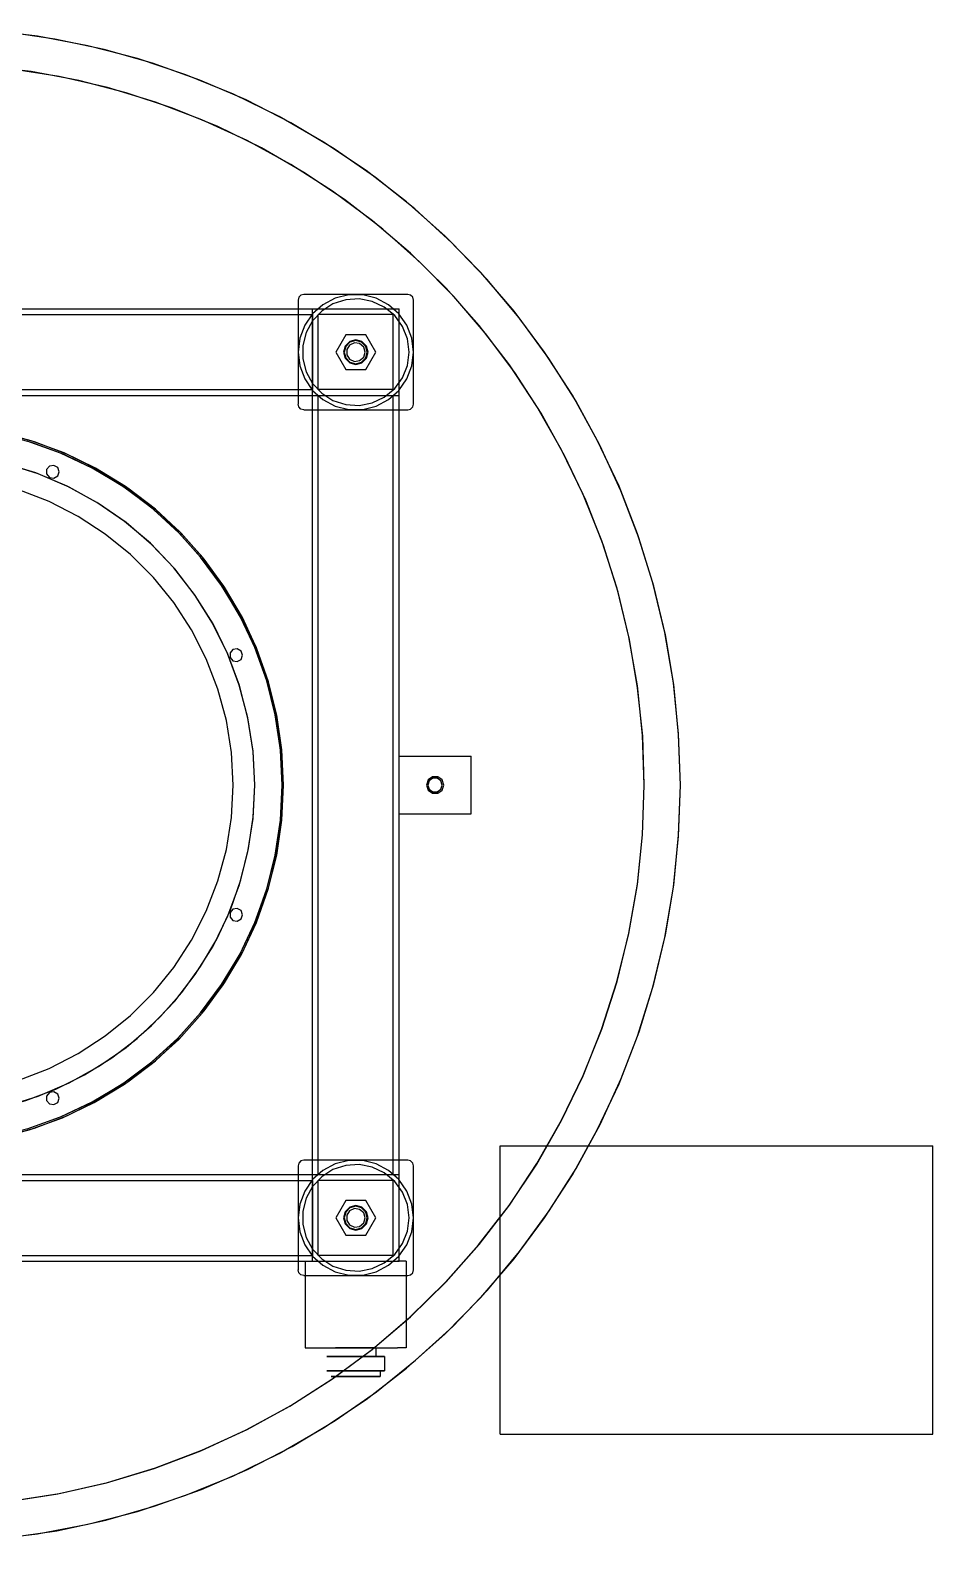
# Model space of a CAD drawing. Header units: millimetres. Extents: x -201 to 3037, y -406 to 3230.
# Drawn here: x 1234 to 1860, y 2077 to 3123 of the extents above; entities that cross this region are included whole.
import ezdxf

# ---------------------------------------------------------------- set-up
doc = ezdxf.new("R2010")
doc.units = ezdxf.units.MM
doc.layers.add('HIDDEN', color=8, linetype='Continuous')
doc.layers.add('VISIBLE', color=7, linetype='Continuous')

msp = doc.modelspace()

# ---------------------------------------------------------------- linework, layer by layer
at = {"layer": 'HIDDEN'}
for points in [[(1685, 2600), (1683.8, 2635.4), (1680.2, 2670.7), (1674.3, 2705.7), (1665.9, 2740.2), (1655.3, 2774), (1642.5, 2807), (1627.4, 2839.1), (1610.2, 2870.1), (1590.9, 2899.9), (1569.7, 2928.3), (1546.6, 2955.2), (1521.7, 2980.5), (1495.2, 3004.1), (1467.2, 3025.8), (1437.7, 3045.5), (1407, 3063.3), (1375.2, 3078.9), (1342.3, 3092.3), (1308.7, 3103.5), (1274.4, 3112.4), (1239.5, 3118.9), (1204.3, 3123.1)], [(1660, 2600), (1658.8, 2634.5), (1655.2, 2668.8), (1649.3, 2702.8), (1641.1, 2736.3), (1630.5, 2769.2), (1617.7, 2801.3), (1602.7, 2832.4), (1585.6, 2862.4), (1566.5, 2891.1), (1545.5, 2918.4), (1522.6, 2944.3), (1498, 2968.5), (1471.7, 2990.9), (1444, 3011.5), (1415, 3030.1), (1384.7, 3046.7), (1353.3, 3061.1), (1321.1, 3073.3), (1288, 3083.3), (1254.4, 3091), (1220.3, 3096.4)], [(1424, 2940), (1422, 2939.5), (1420.5, 2938), (1420, 2936)], [(1424, 2940), (1422, 2939.5), (1420.5, 2938), (1420, 2936)], [(1496, 2940), (1424, 2940)], [(1496, 2940), (1424, 2940)], [(1500, 2936), (1499.5, 2938), (1498, 2939.5), (1496, 2940)], [(1500, 2936), (1499.5, 2938), (1498, 2939.5), (1496, 2940)], [(830, 2930), (1490, 2930)], [(830, 2930), (1490, 2930)], [(890, 2930), (1430, 2930)], [(890, 2930), (1430, 2930)], [(890, 2930), (1430, 2930)], [(890, 2930), (1430, 2930)], [(1500, 2900), (1498.8, 2909.6), (1495.4, 2918.6), (1489.9, 2926.5), (1482.7, 2932.9), (1474.2, 2937.4), (1464.8, 2939.7), (1455.2, 2939.7), (1445.8, 2937.4), (1437.3, 2932.9), (1430.1, 2926.5), (1424.6, 2918.6), (1421.2, 2909.6), (1420, 2900), (1421.2, 2890.4), (1424.6, 2881.4), (1430.1, 2873.5), (1437.3, 2867.1), (1445.8, 2862.6), (1455.2, 2860.3), (1464.8, 2860.3), (1474.2, 2862.6), (1482.7, 2867.1), (1489.9, 2873.5), (1495.4, 2881.4), (1498.8, 2890.4), (1500, 2900)], [(1500, 2900), (1498.8, 2909.6), (1495.4, 2918.6), (1489.9, 2926.5), (1482.7, 2932.9), (1474.2, 2937.4), (1464.8, 2939.7), (1455.2, 2939.7), (1445.8, 2937.4), (1437.3, 2932.9), (1430.1, 2926.5), (1424.6, 2918.6), (1421.2, 2909.6), (1420, 2900), (1421.2, 2890.4), (1424.6, 2881.4), (1430.1, 2873.5), (1437.3, 2867.1), (1445.8, 2862.6), (1455.2, 2860.3), (1464.8, 2860.3), (1474.2, 2862.6), (1482.7, 2867.1), (1489.9, 2873.5), (1495.4, 2881.4), (1498.8, 2890.4), (1500, 2900)], [(1420, 2936), (1420, 2864)], [(1420, 2936), (1420, 2864)], [(1497, 2900), (1495.8, 2909.2), (1492.4, 2917.8), (1487, 2925.3), (1479.8, 2931.2), (1471.4, 2935.2), (1462.3, 2936.9), (1453.1, 2936.3), (1444.2, 2933.5), (1436.4, 2928.5), (1430.1, 2921.7), (1425.6, 2913.6), (1423.3, 2904.6), (1423.3, 2895.4), (1425.6, 2886.4), (1430.1, 2878.3), (1436.4, 2871.5), (1444.2, 2866.5), (1453.1, 2863.7), (1462.3, 2863.1), (1471.4, 2864.8), (1479.8, 2868.8), (1487, 2874.7), (1492.4, 2882.2), (1495.8, 2890.8), (1497, 2900)], [(1497, 2900), (1495.8, 2909.2), (1492.4, 2917.8), (1487, 2925.3), (1479.8, 2931.2), (1471.4, 2935.2), (1462.3, 2936.9), (1453.1, 2936.3), (1444.2, 2933.5), (1436.4, 2928.5), (1430.1, 2921.7), (1425.6, 2913.6), (1423.3, 2904.6), (1423.3, 2895.4), (1425.6, 2886.4), (1430.1, 2878.3), (1436.4, 2871.5), (1444.2, 2866.5), (1453.1, 2863.7), (1462.3, 2863.1), (1471.4, 2864.8), (1479.8, 2868.8), (1487, 2874.7), (1492.4, 2882.2), (1495.8, 2890.8), (1497, 2900)], [(1430, 2870), (1430, 2930)], [(1430, 2870), (1430, 2930)], [(1430, 2930), (1490, 2930)], [(1430, 2930), (1490, 2930)], [(1430, 2870), (1430, 2930)], [(1430, 2870), (1430, 2930)], [(1430, 2870), (1430, 2930)], [(1430, 2870), (1430, 2930)], [(1490, 2870), (1490, 2930)], [(1490, 2870), (1490, 2930)], [(1490, 2270), (1490, 2930)], [(1490, 2270), (1490, 2930)], [(1500, 2864), (1500, 2936)], [(1500, 2864), (1500, 2936)], [(890, 2926), (1430, 2926)], [(890, 2926), (1430, 2926)], [(890, 2926), (1430, 2926)], [(890, 2926), (1430, 2926)], [(1430, 2926), (1430, 2874)], [(1430, 2926), (1430, 2874)], [(1430, 2926), (1430, 2874)], [(1430, 2926), (1430, 2874)], [(1486, 2926), (1434, 2926)], [(1434, 2874), (1434, 2926)], [(1486, 2926), (1434, 2926)], [(1434, 2874), (1434, 2926)], [(1486, 2874), (1486, 2926)], [(1486, 2874), (1486, 2926)], [(1453.1, 2912), (1446.1, 2900)], [(1453.1, 2912), (1446.1, 2900)], [(1466.9, 2912), (1453.1, 2912)], [(1466.9, 2912), (1453.1, 2912)], [(1473.9, 2900), (1466.9, 2912)], [(1473.9, 2900), (1466.9, 2912)], [(1446.1, 2900), (1453.1, 2888)], [(1446.1, 2900), (1453.1, 2888)], [(1468.5, 2900), (1467.4, 2904.2), (1464.2, 2907.4), (1460, 2908.5), (1455.8, 2907.4), (1452.6, 2904.2), (1451.5, 2900), (1452.6, 2895.8), (1455.8, 2892.6), (1460, 2891.5), (1464.2, 2892.6), (1467.4, 2895.8), (1468.5, 2900)], [(1468.5, 2900), (1467.4, 2904.2), (1464.2, 2907.4), (1460, 2908.5), (1455.8, 2907.4), (1452.6, 2904.2), (1451.5, 2900), (1452.6, 2895.8), (1455.8, 2892.6), (1460, 2891.5), (1464.2, 2892.6), (1467.4, 2895.8), (1468.5, 2900)], [(1468, 2900), (1466.9, 2904), (1464, 2906.9), (1460, 2908), (1456, 2906.9), (1453.1, 2904), (1452, 2900), (1453.1, 2896), (1456, 2893.1), (1460, 2892), (1464, 2893.1), (1466.9, 2896), (1468, 2900)], [(1468, 2900), (1466.9, 2904), (1464, 2906.9), (1460, 2908), (1456, 2906.9), (1453.1, 2904), (1452, 2900), (1453.1, 2896), (1456, 2893.1), (1460, 2892), (1464, 2893.1), (1466.9, 2896), (1468, 2900)], [(1468, 2900), (1466.9, 2904), (1464, 2906.9), (1460, 2908), (1456, 2906.9), (1453.1, 2904), (1452, 2900), (1453.1, 2896), (1456, 2893.1), (1460, 2892), (1464, 2893.1), (1466.9, 2896), (1468, 2900)], [(1468, 2900), (1466.9, 2904), (1464, 2906.9), (1460, 2908), (1456, 2906.9), (1453.1, 2904), (1452, 2900), (1453.1, 2896), (1456, 2893.1), (1460, 2892), (1464, 2893.1), (1466.9, 2896), (1468, 2900)], [(1466.5, 2900), (1465.5, 2903.5), (1462.7, 2905.9), (1459.1, 2906.4), (1455.7, 2904.9), (1453.8, 2901.8), (1453.8, 2898.2), (1455.7, 2895.1), (1459.1, 2893.6), (1462.7, 2894.1), (1465.5, 2896.5), (1466.5, 2900)], [(1466.5, 2900), (1465.5, 2903.5), (1462.7, 2905.9), (1459.1, 2906.4), (1455.7, 2904.9), (1453.8, 2901.8), (1453.8, 2898.2), (1455.7, 2895.1), (1459.1, 2893.6), (1462.7, 2894.1), (1465.5, 2896.5), (1466.5, 2900)], [(1466.9, 2888), (1473.9, 2900)], [(1466.9, 2888), (1473.9, 2900)], [(1453.1, 2888), (1466.9, 2888)], [(1453.1, 2888), (1466.9, 2888)], [(890, 2874), (1430, 2874)], [(890, 2874), (1430, 2874)], [(890, 2874), (1430, 2874)], [(890, 2874), (1430, 2874)], [(890, 2870), (1430, 2870)], [(890, 2870), (1430, 2870)], [(890, 2870), (1430, 2870)], [(890, 2870), (1430, 2870)], [(1430, 2870), (1490, 2870)], [(1430, 2870), (1490, 2870)], [(1430, 2330), (1430, 2870)], [(1430, 2330), (1430, 2870)], [(1430, 2870), (1490, 2870)], [(1430, 2870), (1490, 2870)], [(1430, 2330), (1430, 2870)], [(1430, 2330), (1430, 2870)], [(1430, 2870), (1490, 2870)], [(1430, 2870), (1490, 2870)], [(1486, 2874), (1434, 2874)], [(1486, 2874), (1434, 2874)], [(1434, 2870), (1486, 2870)], [(1434, 2870), (1486, 2870)], [(1434, 2330), (1434, 2870)], [(1434, 2330), (1434, 2870)], [(1434, 2870), (1486, 2870)], [(1434, 2870), (1486, 2870)], [(1434, 2330), (1434, 2870)], [(1434, 2330), (1434, 2870)], [(1486, 2330), (1486, 2870)], [(1486, 2330), (1486, 2870)], [(1486, 2330), (1486, 2870)], [(1486, 2330), (1486, 2870)], [(1490, 2330), (1490, 2870)], [(1490, 2330), (1490, 2870)], [(1490, 2330), (1490, 2870)], [(1490, 2330), (1490, 2870)], [(1424, 2860), (1422, 2860.5), (1420.5, 2862), (1420, 2864)], [(1424, 2860), (1422, 2860.5), (1420.5, 2862), (1420, 2864)], [(1424, 2860), (1496, 2860)], [(1424, 2860), (1496, 2860)], [(1496, 2860), (1498, 2860.5), (1499.5, 2862), (1500, 2864)], [(1496, 2860), (1498, 2860.5), (1499.5, 2862), (1500, 2864)], [(1410, 2600), (1408.8, 2624.1), (1405.3, 2648), (1399.6, 2671.5), (1391.5, 2694.3), (1381.4, 2716.2), (1369.1, 2737), (1354.9, 2756.5), (1338.9, 2774.6), (1321.2, 2791.1), (1302, 2805.7), (1281.5, 2818.5), (1259.8, 2829.2), (1237.3, 2837.8), (1213.9, 2844.1)], [(1410, 2600), (1408.8, 2624.1), (1405.3, 2648), (1399.6, 2671.5), (1391.5, 2694.3), (1381.4, 2716.2), (1369.1, 2737), (1354.9, 2756.5), (1338.9, 2774.6), (1321.2, 2791.1), (1302, 2805.7), (1281.5, 2818.5), (1259.8, 2829.2), (1237.3, 2837.8), (1213.9, 2844.1)], [(1410, 2600), (1408.8, 2624.1), (1405.3, 2648), (1399.6, 2671.5), (1391.5, 2694.3), (1381.4, 2716.2), (1369.1, 2737), (1354.9, 2756.5), (1338.9, 2774.6), (1321.2, 2791.1), (1302, 2805.7), (1281.5, 2818.5), (1259.8, 2829.2), (1237.3, 2837.8), (1213.9, 2844.1)], [(1409, 2600), (1407.8, 2624.4), (1404.2, 2648.6), (1398.3, 2672.3), (1390, 2695.3), (1379.6, 2717.4), (1367, 2738.3), (1352.5, 2758), (1336.1, 2776.1), (1318, 2792.5), (1298.3, 2807), (1277.4, 2819.6), (1255.3, 2830), (1232.3, 2838.3)], [(1390, 2600), (1388.8, 2623.3), (1385.3, 2646.3), (1379.5, 2668.9), (1371.4, 2690.7), (1361.1, 2711.6), (1348.8, 2731.4), (1334.5, 2749.8), (1318.5, 2766.7), (1300.8, 2781.9), (1281.7, 2795.2), (1261.3, 2806.5), (1239.9, 2815.7), (1217.7, 2822.7)], [(1254.4, 2817.1), (1253.4, 2820), (1250.7, 2821.5), (1247.7, 2821), (1245.7, 2818.7), (1245.7, 2815.6), (1247.7, 2813.2), (1250.7, 2812.7), (1253.4, 2814.2), (1254.4, 2817.1)], [(1254.4, 2817.1), (1253.4, 2820), (1250.7, 2821.5), (1247.7, 2821), (1245.7, 2818.7), (1245.7, 2815.6), (1247.7, 2813.2), (1250.7, 2812.7), (1253.4, 2814.2), (1254.4, 2817.1)], [(1375, 2600), (1373.8, 2622.5), (1370.3, 2644.7), (1364.5, 2666.4), (1356.4, 2687.4), (1346.2, 2707.5), (1333.9, 2726.4), (1319.8, 2743.9), (1303.9, 2759.8), (1286.4, 2773.9), (1267.5, 2786.2), (1247.4, 2796.4), (1226.4, 2804.5)], [(1375, 2600), (1373.8, 2622.5), (1370.3, 2644.7), (1364.5, 2666.4), (1356.4, 2687.4), (1346.2, 2707.5), (1333.9, 2726.4), (1319.8, 2743.9), (1303.9, 2759.8), (1286.4, 2773.9), (1267.5, 2786.2), (1247.4, 2796.4), (1226.4, 2804.5)], [(1381.6, 2689.9), (1380.6, 2692.8), (1377.9, 2694.4), (1374.9, 2693.8), (1372.9, 2691.5), (1372.9, 2688.4), (1374.9, 2686), (1377.9, 2685.5), (1380.6, 2687), (1381.6, 2689.9)], [(1381.6, 2689.9), (1380.6, 2692.8), (1377.9, 2694.4), (1374.9, 2693.8), (1372.9, 2691.5), (1372.9, 2688.4), (1374.9, 2686), (1377.9, 2685.5), (1380.6, 2687), (1381.6, 2689.9)], [(1490, 2580), (1490, 2620)], [(1490, 2580), (1490, 2620)], [(1490, 2620), (1540, 2620)], [(1490, 2620), (1540, 2620)], [(1540, 2580), (1540, 2620)], [(1540, 2580), (1540, 2620)], [(1521, 2600), (1519.9, 2603.5), (1516.9, 2605.7), (1513.1, 2605.7), (1510.1, 2603.5), (1509, 2600), (1510.1, 2596.5), (1513.1, 2594.3), (1516.9, 2594.3), (1519.9, 2596.5), (1521, 2600)], [(1521, 2600), (1519.9, 2603.5), (1516.9, 2605.7), (1513.1, 2605.7), (1510.1, 2603.5), (1509, 2600), (1510.1, 2596.5), (1513.1, 2594.3), (1516.9, 2594.3), (1519.9, 2596.5), (1521, 2600)], [(1204.3, 2076.9), (1239.5, 2081.1), (1274.4, 2087.6), (1308.7, 2096.5), (1342.3, 2107.7), (1375.2, 2121.1), (1407, 2136.7), (1437.7, 2154.5), (1467.2, 2174.2), (1495.2, 2195.9), (1521.7, 2219.5), (1546.6, 2244.8), (1569.7, 2271.7), (1590.9, 2300.1), (1610.2, 2329.9), (1627.4, 2360.9), (1642.5, 2393), (1655.3, 2426), (1665.9, 2459.8), (1674.3, 2494.3), (1680.2, 2529.3), (1683.8, 2564.6), (1685, 2600)], [(1213.9, 2355.9), (1237.3, 2362.2), (1259.8, 2370.8), (1281.5, 2381.5), (1302, 2394.3), (1321.2, 2408.9), (1338.9, 2425.4), (1354.9, 2443.5), (1369.1, 2463), (1381.4, 2483.8), (1391.5, 2505.7), (1399.6, 2528.5), (1405.3, 2552), (1408.8, 2575.9), (1410, 2600)], [(1213.9, 2355.9), (1237.3, 2362.2), (1259.8, 2370.8), (1281.5, 2381.5), (1302, 2394.3), (1321.2, 2408.9), (1338.9, 2425.4), (1354.9, 2443.5), (1369.1, 2463), (1381.4, 2483.8), (1391.5, 2505.7), (1399.6, 2528.5), (1405.3, 2552), (1408.8, 2575.9), (1410, 2600)], [(1213.9, 2355.9), (1237.3, 2362.2), (1259.8, 2370.8), (1281.5, 2381.5), (1302, 2394.3), (1321.2, 2408.9), (1338.9, 2425.4), (1354.9, 2443.5), (1369.1, 2463), (1381.4, 2483.8), (1391.5, 2505.7), (1399.6, 2528.5), (1405.3, 2552), (1408.8, 2575.9), (1410, 2600)], [(1217.7, 2377.3), (1239.9, 2384.3), (1261.3, 2393.5), (1281.7, 2404.8), (1300.8, 2418.1), (1318.5, 2433.3), (1334.5, 2450.2), (1348.8, 2468.6), (1361.1, 2488.4), (1371.4, 2509.3), (1379.5, 2531.1), (1385.3, 2553.7), (1388.8, 2576.7), (1390, 2600)], [(1220.3, 2103.6), (1254.4, 2109), (1288, 2116.7), (1321.1, 2126.7), (1353.3, 2138.9), (1384.7, 2153.3), (1415, 2169.9), (1444, 2188.5), (1471.7, 2209.1), (1498, 2231.5), (1522.6, 2255.7), (1545.5, 2281.6), (1566.5, 2308.9), (1585.6, 2337.6), (1602.7, 2367.6), (1617.7, 2398.7), (1630.5, 2430.8), (1641.1, 2463.7), (1649.3, 2497.2), (1655.2, 2531.2), (1658.8, 2565.5), (1660, 2600)], [(1226.4, 2395.5), (1247.4, 2403.6), (1267.5, 2413.8), (1286.4, 2426.1), (1303.9, 2440.2), (1319.8, 2456.1), (1333.9, 2473.6), (1346.2, 2492.5), (1356.4, 2512.6), (1364.5, 2533.6), (1370.3, 2555.3), (1373.8, 2577.5), (1375, 2600)], [(1226.4, 2395.5), (1247.4, 2403.6), (1267.5, 2413.8), (1286.4, 2426.1), (1303.9, 2440.2), (1319.8, 2456.1), (1333.9, 2473.6), (1346.2, 2492.5), (1356.4, 2512.6), (1364.5, 2533.6), (1370.3, 2555.3), (1373.8, 2577.5), (1375, 2600)], [(1232.3, 2361.7), (1255.3, 2370), (1277.4, 2380.4), (1298.3, 2393), (1318, 2407.5), (1336.1, 2423.9), (1352.5, 2442), (1367, 2461.7), (1379.6, 2482.6), (1390, 2504.7), (1398.3, 2527.7), (1404.2, 2551.4), (1407.8, 2575.6), (1409, 2600)], [(1520, 2600), (1519, 2602.9), (1516.5, 2604.8), (1513.5, 2604.8), (1511, 2602.9), (1510, 2600), (1511, 2597.1), (1513.5, 2595.2), (1516.5, 2595.2), (1519, 2597.1), (1520, 2600)], [(1520, 2600), (1519, 2602.9), (1516.5, 2604.8), (1513.5, 2604.8), (1511, 2602.9), (1510, 2600), (1511, 2597.1), (1513.5, 2595.2), (1516.5, 2595.2), (1519, 2597.1), (1520, 2600)], [(1490, 2580), (1540, 2580)], [(1490, 2580), (1540, 2580)], [(1381.6, 2510.1), (1380.6, 2513), (1377.9, 2514.5), (1374.9, 2514), (1372.9, 2511.6), (1372.9, 2508.5), (1374.9, 2506.2), (1377.9, 2505.6), (1380.6, 2507.2), (1381.6, 2510.1)], [(1381.6, 2510.1), (1380.6, 2513), (1377.9, 2514.5), (1374.9, 2514), (1372.9, 2511.6), (1372.9, 2508.5), (1374.9, 2506.2), (1377.9, 2505.6), (1380.6, 2507.2), (1381.6, 2510.1)], [(1254.4, 2382.9), (1253.4, 2385.8), (1250.7, 2387.3), (1247.7, 2386.8), (1245.7, 2384.4), (1245.7, 2381.3), (1247.7, 2379), (1250.7, 2378.5), (1253.4, 2380), (1254.4, 2382.9)], [(1254.4, 2382.9), (1253.4, 2385.8), (1250.7, 2387.3), (1247.7, 2386.8), (1245.7, 2384.4), (1245.7, 2381.3), (1247.7, 2379), (1250.7, 2378.5), (1253.4, 2380), (1254.4, 2382.9)], [(1560, 2260), (1560, 2350)], [(1560, 2150), (1560, 2350)], [(1560, 2350), (1860, 2350)], [(1560, 2350), (1621.7, 2350)], [(1860, 2150), (1860, 2350)], [(1424, 2340), (1422, 2339.5), (1420.5, 2338), (1420, 2336)], [(1424, 2340), (1422, 2339.5), (1420.5, 2338), (1420, 2336)], [(1500, 2300), (1498.8, 2309.6), (1495.4, 2318.6), (1489.9, 2326.5), (1482.7, 2332.9), (1474.2, 2337.4), (1464.8, 2339.7), (1455.2, 2339.7), (1445.8, 2337.4), (1437.3, 2332.9), (1430.1, 2326.5), (1424.6, 2318.6), (1421.2, 2309.6), (1420, 2300), (1421.2, 2290.4), (1424.6, 2281.4), (1430.1, 2273.5), (1437.3, 2267.1), (1445.8, 2262.6), (1455.2, 2260.3), (1464.8, 2260.3), (1474.2, 2262.6), (1482.7, 2267.1), (1489.9, 2273.5), (1495.4, 2281.4), (1498.8, 2290.4), (1500, 2300)], [(1500, 2300), (1498.8, 2309.6), (1495.4, 2318.6), (1489.9, 2326.5), (1482.7, 2332.9), (1474.2, 2337.4), (1464.8, 2339.7), (1455.2, 2339.7), (1445.8, 2337.4), (1437.3, 2332.9), (1430.1, 2326.5), (1424.6, 2318.6), (1421.2, 2309.6), (1420, 2300), (1421.2, 2290.4), (1424.6, 2281.4), (1430.1, 2273.5), (1437.3, 2267.1), (1445.8, 2262.6), (1455.2, 2260.3), (1464.8, 2260.3), (1474.2, 2262.6), (1482.7, 2267.1), (1489.9, 2273.5), (1495.4, 2281.4), (1498.8, 2290.4), (1500, 2300)], [(1420, 2336), (1420, 2264)], [(1420, 2336), (1420, 2264)], [(1497, 2300), (1495.8, 2309.2), (1492.4, 2317.8), (1487, 2325.3), (1479.8, 2331.2), (1471.4, 2335.2), (1462.3, 2336.9), (1453.1, 2336.3), (1444.2, 2333.5), (1436.4, 2328.5), (1430.1, 2321.7), (1425.6, 2313.6), (1423.3, 2304.6), (1423.3, 2295.4), (1425.6, 2286.4), (1430.1, 2278.3), (1436.4, 2271.5), (1444.2, 2266.5), (1453.1, 2263.7), (1462.3, 2263.1), (1471.4, 2264.8), (1479.8, 2268.8), (1487, 2274.7), (1492.4, 2282.2), (1495.8, 2290.8), (1497, 2300)], [(1497, 2300), (1495.8, 2309.2), (1492.4, 2317.8), (1487, 2325.3), (1479.8, 2331.2), (1471.4, 2335.2), (1462.3, 2336.9), (1453.1, 2336.3), (1444.2, 2333.5), (1436.4, 2328.5), (1430.1, 2321.7), (1425.6, 2313.6), (1423.3, 2304.6), (1423.3, 2295.4), (1425.6, 2286.4), (1430.1, 2278.3), (1436.4, 2271.5), (1444.2, 2266.5), (1453.1, 2263.7), (1462.3, 2263.1), (1471.4, 2264.8), (1479.8, 2268.8), (1487, 2274.7), (1492.4, 2282.2), (1495.8, 2290.8), (1497, 2300)], [(1496, 2340), (1424, 2340)], [(1496, 2340), (1424, 2340)], [(1500, 2336), (1499.5, 2338), (1498, 2339.5), (1496, 2340)], [(1500, 2336), (1499.5, 2338), (1498, 2339.5), (1496, 2340)], [(1500, 2264), (1500, 2336)], [(1500, 2264), (1500, 2336)], [(890, 2330), (1430, 2330)], [(890, 2330), (1430, 2330)], [(890, 2330), (1430, 2330)], [(890, 2330), (1430, 2330)], [(890, 2326), (1430, 2326)], [(890, 2326), (1430, 2326)], [(890, 2326), (1430, 2326)], [(890, 2326), (1430, 2326)], [(1430, 2270), (1430, 2330)], [(1430, 2270), (1430, 2330)], [(1430, 2330), (1490, 2330)], [(1430, 2330), (1490, 2330)], [(1430, 2270), (1430, 2330)], [(1430, 2270), (1430, 2330)], [(1430, 2330), (1490, 2330)], [(1430, 2330), (1490, 2330)], [(1430, 2270), (1430, 2330)], [(1430, 2270), (1430, 2330)], [(1430, 2330), (1490, 2330)], [(1430, 2330), (1490, 2330)], [(1430, 2326), (1430, 2274)], [(1430, 2326), (1430, 2274)], [(1430, 2326), (1430, 2274)], [(1430, 2326), (1430, 2274)], [(1434, 2330), (1486, 2330)], [(1434, 2330), (1486, 2330)], [(1434, 2330), (1486, 2330)], [(1434, 2330), (1486, 2330)], [(1486, 2326), (1434, 2326)], [(1434, 2274), (1434, 2326)], [(1486, 2326), (1434, 2326)], [(1434, 2274), (1434, 2326)], [(1486, 2274), (1486, 2326)], [(1486, 2274), (1486, 2326)], [(1490, 2270), (1490, 2330)], [(1490, 2270), (1490, 2330)], [(1453.1, 2312), (1446.1, 2300)], [(1453.1, 2312), (1446.1, 2300)], [(1468.5, 2300), (1467.4, 2304.2), (1464.2, 2307.4), (1460, 2308.5), (1455.8, 2307.4), (1452.6, 2304.2), (1451.5, 2300), (1452.6, 2295.8), (1455.8, 2292.6), (1460, 2291.5), (1464.2, 2292.6), (1467.4, 2295.8), (1468.5, 2300)], [(1468.5, 2300), (1467.4, 2304.2), (1464.2, 2307.4), (1460, 2308.5), (1455.8, 2307.4), (1452.6, 2304.2), (1451.5, 2300), (1452.6, 2295.8), (1455.8, 2292.6), (1460, 2291.5), (1464.2, 2292.6), (1467.4, 2295.8), (1468.5, 2300)], [(1468, 2300), (1466.9, 2304), (1464, 2306.9), (1460, 2308), (1456, 2306.9), (1453.1, 2304), (1452, 2300), (1453.1, 2296), (1456, 2293.1), (1460, 2292), (1464, 2293.1), (1466.9, 2296), (1468, 2300)], [(1468, 2300), (1466.9, 2304), (1464, 2306.9), (1460, 2308), (1456, 2306.9), (1453.1, 2304), (1452, 2300), (1453.1, 2296), (1456, 2293.1), (1460, 2292), (1464, 2293.1), (1466.9, 2296), (1468, 2300)], [(1468, 2300), (1466.9, 2304), (1464, 2306.9), (1460, 2308), (1456, 2306.9), (1453.1, 2304), (1452, 2300), (1453.1, 2296), (1456, 2293.1), (1460, 2292), (1464, 2293.1), (1466.9, 2296), (1468, 2300)], [(1468, 2300), (1466.9, 2304), (1464, 2306.9), (1460, 2308), (1456, 2306.9), (1453.1, 2304), (1452, 2300), (1453.1, 2296), (1456, 2293.1), (1460, 2292), (1464, 2293.1), (1466.9, 2296), (1468, 2300)], [(1466.9, 2312), (1453.1, 2312)], [(1466.9, 2312), (1453.1, 2312)], [(1466.5, 2300), (1465.5, 2303.5), (1462.7, 2305.9), (1459.1, 2306.4), (1455.7, 2304.9), (1453.8, 2301.8), (1453.8, 2298.2), (1455.7, 2295.1), (1459.1, 2293.6), (1462.7, 2294.1), (1465.5, 2296.5), (1466.5, 2300)], [(1466.5, 2300), (1465.5, 2303.5), (1462.7, 2305.9), (1459.1, 2306.4), (1455.7, 2304.9), (1453.8, 2301.8), (1453.8, 2298.2), (1455.7, 2295.1), (1459.1, 2293.6), (1462.7, 2294.1), (1465.5, 2296.5), (1466.5, 2300)], [(1473.9, 2300), (1466.9, 2312)], [(1473.9, 2300), (1466.9, 2312)], [(1446.1, 2300), (1453.1, 2288)], [(1446.1, 2300), (1453.1, 2288)], [(1466.9, 2288), (1473.9, 2300)], [(1466.9, 2288), (1473.9, 2300)], [(1453.1, 2288), (1466.9, 2288)], [(1453.1, 2288), (1466.9, 2288)], [(890, 2274), (1430, 2274)], [(890, 2274), (1430, 2274)], [(890, 2274), (1430, 2274)], [(890, 2274), (1430, 2274)], [(1486, 2274), (1434, 2274)], [(1486, 2274), (1434, 2274)], [(830, 2270), (1490, 2270)], [(830, 2270), (1490, 2270)], [(890, 2270), (1430, 2270)], [(890, 2270), (1430, 2270)], [(890, 2270), (1430, 2270)], [(890, 2270), (1430, 2270)], [(1424, 2260), (1422, 2260.5), (1420.5, 2262), (1420, 2264)], [(1424, 2260), (1422, 2260.5), (1420.5, 2262), (1420, 2264)], [(1424, 2260), (1496, 2260)], [(1424, 2260), (1496, 2260)], [(1425, 2270), (1425, 2210)], [(1425, 2270), (1425, 2210)], [(1425, 2270), (1425, 2270), (1425.2, 2270), (1425.3, 2270), (1425.6, 2270), (1425.9, 2270), (1426.3, 2270), (1426.8, 2270), (1427.3, 2270), (1427.8, 2270), (1428.4, 2270), (1429, 2270), (1429.7, 2270), (1430.3, 2270), (1431, 2270)], [(1425, 2270), (1425, 2270), (1425.2, 2270), (1425.3, 2270), (1425.6, 2270), (1425.9, 2270), (1426.3, 2270), (1426.8, 2270), (1427.3, 2270), (1427.8, 2270), (1428.4, 2270), (1429, 2270), (1429.7, 2270), (1430.3, 2270), (1431, 2270)], [(1430, 2270), (1490, 2270)], [(1430, 2270), (1490, 2270)], [(1431, 2270), (1489, 2270)], [(1431, 2270), (1489, 2270)], [(1495, 2270), (1495, 2270), (1494.8, 2270), (1494.7, 2270), (1494.4, 2270), (1494.1, 2270), (1493.7, 2270), (1493.2, 2270), (1492.7, 2270), (1492.2, 2270), (1491.6, 2270), (1491, 2270), (1490.3, 2270), (1489.7, 2270), (1489, 2270)], [(1495, 2270), (1495, 2270), (1494.8, 2270), (1494.7, 2270), (1494.4, 2270), (1494.1, 2270), (1493.7, 2270), (1493.2, 2270), (1492.7, 2270), (1492.2, 2270), (1491.6, 2270), (1491, 2270), (1490.3, 2270), (1489.7, 2270), (1489, 2270)], [(1495, 2270), (1495, 2210)], [(1495, 2270), (1495, 2210)], [(1496, 2260), (1498, 2260.5), (1499.5, 2262), (1500, 2264)], [(1496, 2260), (1498, 2260.5), (1499.5, 2262), (1500, 2264)], [(1425, 2210), (1425, 2210), (1425.2, 2210), (1425.3, 2210), (1425.6, 2210), (1425.9, 2210), (1426.3, 2210), (1426.8, 2210), (1427.3, 2210), (1427.8, 2210), (1428.4, 2210), (1429, 2210), (1429.7, 2210), (1430.3, 2210), (1431, 2210)], [(1425, 2210), (1425, 2210), (1425.2, 2210), (1425.3, 2210), (1425.6, 2210), (1425.9, 2210), (1426.3, 2210), (1426.8, 2210), (1427.3, 2210), (1427.8, 2210), (1428.4, 2210), (1429, 2210), (1429.7, 2210), (1430.3, 2210), (1431, 2210)], [(1431, 2210), (1489, 2210)], [(1431, 2210), (1489, 2210)], [(1474, 2210), (1473.6, 2210), (1472.6, 2210), (1470.9, 2210), (1468.7, 2210), (1466.1, 2210), (1463.1, 2210), (1460, 2210), (1456.9, 2210), (1453.9, 2210), (1451.3, 2210), (1449.1, 2210), (1447.4, 2210), (1446.4, 2210), (1446, 2210)], [(1446, 2210), (1446.4, 2210), (1447.4, 2210), (1449.1, 2210), (1451.3, 2210), (1453.9, 2210), (1456.9, 2210), (1460, 2210), (1463.1, 2210), (1466.1, 2210), (1468.7, 2210), (1470.9, 2210), (1472.6, 2210), (1473.6, 2210), (1474, 2210)], [(1474, 2210), (1474, 2204)], [(1495, 2210), (1495, 2210), (1494.8, 2210), (1494.7, 2210), (1494.4, 2210), (1494.1, 2210), (1493.7, 2210), (1493.2, 2210), (1492.7, 2210), (1492.2, 2210), (1491.6, 2210), (1491, 2210), (1490.3, 2210), (1489.7, 2210), (1489, 2210)], [(1495, 2210), (1495, 2210), (1494.8, 2210), (1494.7, 2210), (1494.4, 2210), (1494.1, 2210), (1493.7, 2210), (1493.2, 2210), (1492.7, 2210), (1492.2, 2210), (1491.6, 2210), (1491, 2210), (1490.3, 2210), (1489.7, 2210), (1489, 2210)], [(1480, 2204), (1479.5, 2204), (1478, 2204), (1475.6, 2204), (1472.5, 2204), (1468.7, 2204), (1464.5, 2204), (1460, 2204), (1455.5, 2204), (1451.3, 2204), (1447.5, 2204), (1444.4, 2204), (1442, 2204), (1440.5, 2204), (1440, 2204)], [(1440, 2204), (1440.5, 2204), (1442, 2204), (1444.4, 2204), (1447.5, 2204), (1451.3, 2204), (1455.5, 2204), (1460, 2204), (1464.5, 2204), (1468.7, 2204), (1472.5, 2204), (1475.6, 2204), (1478, 2204), (1479.5, 2204), (1480, 2204)], [(1474, 2204), (1473.6, 2204), (1472.6, 2204), (1470.9, 2204), (1468.7, 2204), (1466.1, 2204), (1463.1, 2204), (1460, 2204), (1456.9, 2204), (1453.9, 2204), (1451.3, 2204), (1449.1, 2204), (1447.4, 2204), (1446.4, 2204), (1446, 2204)], [(1446, 2204), (1446.4, 2204), (1447.4, 2204), (1449.1, 2204), (1451.3, 2204), (1453.9, 2204), (1456.9, 2204), (1460, 2204), (1463.1, 2204), (1466.1, 2204), (1468.7, 2204), (1470.9, 2204), (1472.6, 2204), (1473.6, 2204), (1474, 2204)], [(1480, 2204), (1480, 2194)], [(1480, 2194), (1479.5, 2194), (1478, 2194), (1475.6, 2194), (1472.5, 2194), (1468.7, 2194), (1464.5, 2194), (1460, 2194), (1455.5, 2194), (1451.3, 2194), (1447.5, 2194), (1444.4, 2194), (1442, 2194), (1440.5, 2194), (1440, 2194)], [(1440, 2194), (1440.5, 2194), (1442, 2194), (1444.4, 2194), (1447.5, 2194), (1451.3, 2194), (1455.5, 2194), (1460, 2194), (1464.5, 2194), (1468.7, 2194), (1472.5, 2194), (1475.6, 2194), (1478, 2194), (1479.5, 2194), (1480, 2194)], [(1477, 2194), (1476.6, 2194), (1475.3, 2194), (1473.3, 2194), (1470.6, 2194), (1467.4, 2194), (1463.8, 2194), (1460, 2194), (1456.2, 2194), (1452.6, 2194), (1449.4, 2194), (1446.7, 2194), (1444.7, 2194), (1443.4, 2194), (1443, 2194)], [(1443, 2194), (1443.4, 2194), (1444.7, 2194), (1446.7, 2194), (1449.4, 2194), (1452.6, 2194), (1456.2, 2194), (1460, 2194), (1463.8, 2194), (1467.4, 2194), (1470.6, 2194), (1473.3, 2194), (1475.3, 2194), (1476.6, 2194), (1477, 2194)], [(1477, 2190), (1476.6, 2190), (1475.3, 2190), (1473.3, 2190), (1470.6, 2190), (1467.4, 2190), (1463.8, 2190), (1460, 2190), (1456.2, 2190), (1452.6, 2190), (1449.4, 2190), (1446.7, 2190), (1444.7, 2190), (1443.4, 2190), (1443, 2190)], [(1443, 2190), (1443.4, 2190), (1444.7, 2190), (1446.7, 2190), (1449.4, 2190), (1452.6, 2190), (1456.2, 2190), (1460, 2190), (1463.8, 2190), (1467.4, 2190), (1470.6, 2190), (1473.3, 2190), (1475.3, 2190), (1476.6, 2190), (1477, 2190)], [(1477, 2194), (1477, 2190)], [(1560, 2150), (1860, 2150)]]:
    msp.add_lwpolyline(points, dxfattribs=at)
at = {"layer": 'VISIBLE'}
for points in [[(1685, 2600), (1683.8, 2634.9), (1680.4, 2669.6), (1674.6, 2704), (1666.6, 2737.9), (1656.3, 2771.3), (1643.8, 2803.9), (1629.2, 2835.5), (1612.5, 2866.2), (1593.8, 2895.7), (1573.2, 2923.8), (1550.8, 2950.6), (1526.7, 2975.7), (1500.9, 2999.3), (1473.6, 3021), (1445, 3040.9), (1415.1, 3058.9), (1384, 3074.8), (1352, 3088.6), (1319.1, 3100.3), (1285.5, 3109.8), (1251.4, 3117), (1216.9, 3121.9)], [(1660, 2600), (1658.9, 2633.8), (1655.4, 2667.4), (1649.7, 2700.8), (1641.8, 2733.6), (1631.7, 2765.9), (1619.4, 2797.4), (1605, 2828), (1588.6, 2857.6), (1570.2, 2885.9), (1549.9, 2913), (1527.9, 2938.6), (1504.1, 2962.7), (1478.8, 2985.2), (1452.1, 3005.8), (1424, 3024.6), (1394.7, 3041.5), (1364.3, 3056.4), (1333, 3069.1), (1300.9, 3079.7), (1268.1, 3088.2), (1234.9, 3094.4), (1201.3, 3098.3)], [(1410, 2600), (1408.8, 2624.3), (1405.3, 2648.4), (1399.4, 2672), (1391.3, 2695), (1380.9, 2717), (1368.5, 2737.9), (1354.1, 2757.6), (1337.9, 2775.7), (1319.9, 2792.2), (1300.5, 2806.8), (1279.7, 2819.5), (1257.8, 2830.1), (1235, 2838.5), (1211.4, 2844.7)], [(1409, 2600), (1407.8, 2624.2), (1404.3, 2648.1), (1398.5, 2671.6), (1390.4, 2694.4), (1380.1, 2716.3), (1367.8, 2737.2), (1353.5, 2756.7), (1337.4, 2774.7), (1319.6, 2791.1), (1300.3, 2805.7), (1279.6, 2818.4), (1257.9, 2829), (1235.2, 2837.4), (1211.8, 2843.6)], [(1390, 2600), (1388.8, 2623.4), (1385.2, 2646.6), (1379.3, 2669.2), (1371.1, 2691.2), (1360.8, 2712.2), (1348.3, 2732.1), (1333.9, 2750.5), (1317.7, 2767.5), (1299.8, 2782.6), (1280.5, 2795.9), (1259.9, 2807.2), (1238.3, 2816.3), (1215.9, 2823.1), (1192.9, 2827.6), (1169.6, 2829.8), (1146.1, 2829.6), (1122.8, 2827), (1099.9, 2822), (1077.7, 2814.8), (1056.2, 2805.3), (1035.9, 2793.6), (1016.8, 2780)], [(1210, 2356.1), (1233.6, 2362.1), (1256.4, 2370.4), (1278.4, 2380.9), (1299.2, 2393.5), (1318.7, 2408.1), (1336.7, 2424.5), (1352.9, 2442.6), (1367.4, 2462.2), (1379.8, 2483.1), (1390.2, 2505.1), (1398.4, 2528), (1404.3, 2551.6), (1407.8, 2575.7), (1409, 2600)], [(1210, 2375.5), (1231.4, 2381.4), (1252.2, 2389.3), (1272, 2399.1), (1290.9, 2410.9), (1308.5, 2424.4), (1324.7, 2439.5), (1339.4, 2456.1), (1352.5, 2474.1), (1363.7, 2493.2), (1373.1, 2513.4), (1380.4, 2534.3), (1385.7, 2555.9), (1388.9, 2577.8), (1390, 2600)], [(1210, 2355.1), (1233.7, 2361.1), (1256.7, 2369.4), (1278.7, 2380), (1299.6, 2392.6), (1319.2, 2407.3), (1337.3, 2423.7), (1353.6, 2441.9), (1368.2, 2461.6), (1380.7, 2482.5), (1391.1, 2504.7), (1399.3, 2527.7), (1405.2, 2551.4), (1408.8, 2575.6), (1410, 2600)], [(1218.2, 2078.2), (1252.7, 2083.2), (1286.7, 2090.5), (1320.2, 2100.1), (1353, 2111.8), (1385, 2125.7), (1415.9, 2141.6), (1445.8, 2159.6), (1474.3, 2179.5), (1501.5, 2201.3), (1527.2, 2224.8), (1551.3, 2250), (1573.6, 2276.7), (1594.1, 2304.8), (1612.8, 2334.2), (1629.4, 2364.8), (1643.9, 2396.5), (1656.4, 2429), (1666.6, 2462.3), (1674.6, 2496.2), (1680.4, 2530.5), (1683.8, 2565.2), (1685, 2600)], [(1219.3, 2103.5), (1253.5, 2108.8), (1287.2, 2116.4), (1320.3, 2126.4), (1352.6, 2138.6), (1384, 2153), (1414.4, 2169.5), (1443.5, 2188.1), (1471.3, 2208.7), (1497.6, 2231.2), (1522.2, 2255.4), (1545.2, 2281.2), (1566.3, 2308.6), (1585.5, 2337.3), (1602.6, 2367.4), (1617.6, 2398.5), (1630.4, 2430.6), (1641, 2463.5), (1649.3, 2497), (1655.2, 2531.1), (1658.8, 2565.5), (1660, 2600)], [(1621.7, 2350), (1860, 2350)], [(1860, 2150), (1860, 2350)], [(1560, 2150), (1560, 2260)], [(1560, 2150), (1860, 2150)]]:
    msp.add_lwpolyline(points, dxfattribs=at)

doc.saveas('drawing.dxf')
